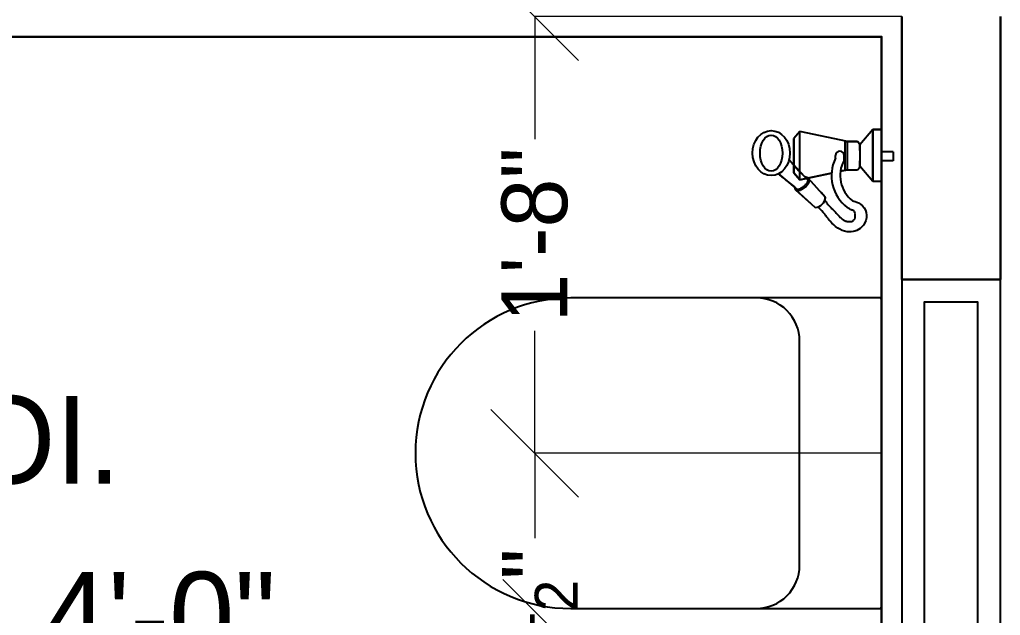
# Model space of a CAD drawing. Header units: inches. Extents: x 50354 to 53215, y -7830 to -6529.
# Drawn here: x 50786.71 to 50831.44, y -6810.37 to -6783.19 of the extents above; entities that cross this region are included whole.
import ezdxf

# ---------------------------------------------------------------- set-up
doc = ezdxf.new("R2010")
doc.units = ezdxf.units.IN
doc.header["$MEASUREMENT"] = 0
doc.header["$PDMODE"] = 2
doc.layers.add('FUNITURE', color=7, linetype='Continuous', lineweight=15, true_color=0x7d7673)
for name, color, linetype in [('TEXT', 7, 'Continuous'), ('WINDOW', 5, 'Continuous'), ('XR_ID 1F_FUR$0$A-SANI-FIX', 134, 'Continuous')]:
    doc.layers.add(name, color=color, linetype=linetype)
doc.layers.add('wall', color=7, linetype='Continuous', lineweight=30)
doc.styles.get("Standard").update_dxf_attribs({"font": 'ARLRDBD.TTF', "height": 3})
doc.dimstyles.get("Standard").update_dxf_attribs({"dimtxt": 3, "dimasz": 4, "dimexe": 0, "dimexo": 0, "dimgap": 0, "dimtad": 0, "dimdec": 1, "dimzin": 3, "dimdsep": 46, "dimlunit": 4, "dimtxsty": 'Standard', "dimblk": 'OBLIQUE', "dimcen": 0, "dimclrd": 69, "dimclre": 251, "dimclrt": 7, "dimadec": 0, "dimazin": 0, "dimtfac": 0.65, "dimtdec": 1, "dimtofl": 0, "dimtmove": 0, "dimatfit": 3, "dimldrblk": 'OPEN30', "dimfxl": 1, "dimfrac": 1, "dimtolj": 1, "dimtzin": 0, "dimlwd": 15, "dimlwe": 5, "dimarcsym": 1})

# ---------------------------------------------------------------- blocks, each defined once
blk = doc.blocks.new('XR_ID 1F_FUR$0$XR_1F FURN$0$A$C70754DD9')
for p, q in [((178, 0), (-178, 0)), ((-180, -2), (-180, -360)), ((180, -360), (180, -2))]:
    blk.add_line(p, q)
blk.add_lwpolyline([(180, -360), (180, -145, 0.414214), (130, -95), (-130, -95, 0.414214), (-180, -145), (-180, -360, 1)], format="xyb", close=True)
for centre, radius, start, end in [((-178, -2), 2, 90, 180), ((178, -2), 2, 0, 90), ((0, -360), 180, 180, 0)]:
    blk.add_arc(centre, radius, start, end)
blk = doc.blocks.new('XR_ID 1F_FUR$0$XR_1F FURN$0$1300AX422$0$02')
blk.add_line((13.5, 4.3), (13.5, -6.2))
blk.add_wipeout([(-57.9, -20.2), (-85.3, -25.8), (-65.2, -48.1), (-65.3, -49.3), (-65.4, -50.4), (-65.6, -51.8), (-65.1, -52.6), (-64.8, -53.1), (-64.2, -53.9), (-63.6, -54.7), (-63.1, -55.5), (-62.5, -56.2), (-61.9, -57), (-61.2, -57.7), (-60.4, -58.6), (-59.8, -59.3), (-58.9, -60.1), (-58.4, -60.7), (-57.5, -61.5), (-56.8, -62.2), (-56, -62.9), (-55.3, -63.6), (-54.7, -64.2), (-53.9, -65), (-53, -66), (-52.3, -66.8), (-51.6, -67.6), (-51, -68.3), (-50.3, -69.1), (-49.8, -69.7), (-49.1, -70.5), (-48.7, -70.9), (-47.9, -71.7), (-47.3, -72.3), (-46.3, -73.2), (-45.5, -73.8), (-44.8, -74.2), (-44, -74.8), (-43.3, -75.1), (-42.8, -75.4), (-42, -75.7), (-41.2, -75.9), (-40.9, -76), (-39.8, -76.2), (-38.9, -76.3), (-38.1, -76.3), (-37.4, -76.4), (-36.4, -76.4), (-35.6, -76.4), (-34.9, -76.3), (-34.2, -76.2), (-33.5, -75.9), (-33, -75.5), (-32.7, -75.3), (-32.2, -74.7), (-31.8, -74.3), (-31.3, -73.6), (-31, -73.2), (-30.8, -72.8), (-30.7, -72.4), (-30.7, -71.6), (-30.8, -70.4), (-30.7, -69.5), (-30.7, -68.9), (-30.6, -68.4), (-30.5, -67.7), (-30.5, -67.3), (-30.5, -66.9), (-30.6, -66.6), (-30.9, -66), (-31.4, -65.3), (-31.7, -64.8), (-32, -64.5), (-32.5, -63.8), (-33, -63.4), (-33.2, -63.2), (-34, -63.1), (-34.7, -63.1), (-35.3, -62.9), (-35.6, -62.7), (-36.5, -62.2), (-37.4, -61.7), (-38.2, -61.2), (-39.1, -60.7), (-39.7, -60.3), (-40, -60.1), (-40.5, -59.7), (-41.1, -59.2), (-42, -58.4), (-42.7, -57.8), (-43.3, -57.2), (-44, -56.6), (-44.8, -55.7), (-45.6, -54.9), (-46.3, -54.1), (-46.9, -53.5), (-47.4, -52.9), (-48.4, -51.6), (-49.5, -50.2), (-50.5, -48.7), (-51.2, -47.5), (-51.8, -46.6), (-52.2, -45.9), (-52.7, -44.8), (-53.2, -43.9), (-53.6, -43.1), (-53.8, -42.5), (-54.3, -41.6), (-54.7, -40.5), (-55, -39.7), (-55.3, -39), (-55.7, -37.7), (-56, -36.9), (-56.2, -36), (-56.6, -34.8), (-56.9, -33.6), (-57, -33), (-57.6, -29.4), (-58, -25.7), (-58, -23.8), (-58, -21.7)])
blk.add_wipeout([(0, 4.3), (0, 30.1), (-10, 30.1), (-25, 12.6), (-25, 13.4), (-28, 16.4), (-39.3, 16.4), (-94.6, 27.9), (-101.6, 20), (-101.6, -10.9), (-107.2, -4.9), (-106.8, -3.3), (-106.6, -2), (-106.2, 0.8), (-106.1, 3.1), (-106.2, 4.7), (-106.4, 7.2), (-106.8, 9.6), (-107.3, 11.5), (-108.1, 13.8), (-109.7, 17.4), (-111, 19.6), (-112.6, 21.6), (-114.7, 23.9), (-116.9, 25.7), (-119.5, 27.2), (-121.9, 28.2), (-124.1, 28.8), (-125.5, 29), (-126.5, 29.1), (-127.8, 29.2), (-131.2, 28.8), (-132.6, 28.5), (-134.5, 27.9), (-135.9, 27.2), (-137.6, 26.3), (-138.8, 25.5), (-139.9, 24.7), (-140.9, 23.9), (-142.3, 22.4), (-143.4, 21.2), (-144.5, 19.6), (-145.1, 18.7), (-146, 17.1), (-146.8, 15.5), (-147.4, 14.1), (-147.9, 12.6), (-148.5, 10.7), (-148.8, 9.4), (-149.1, 7.8), (-149.2, 6.6), (-149.4, 5.1), (-149.4, 3.7), (-149.4, 2.1), (-149.3, 0.6), (-149.2, -0.6), (-148.9, -2.5), (-148.6, -3.8), (-148.3, -5.3), (-147.9, -6.6), (-147.4, -7.8), (-146.7, -9.6), (-146.2, -10.6), (-145.5, -11.8), (-144.8, -13), (-143.8, -14.4), (-142.9, -15.6), (-142.2, -16.4), (-140.6, -18), (-139.5, -18.8), (-138.5, -19.6), (-137.5, -20.2), (-136.1, -21), (-134.7, -21.6), (-133.4, -22.1), (-132.2, -22.4), (-130.4, -22.8), (-127.8, -23), (-126.1, -22.9), (-124, -22.6), (-121.8, -22), (-120, -21.2), (-119.4, -21), (-100, -37.1), (-99.8, -39.1), (-77, -59.9), (-76.2, -59.8), (-75.1, -59.7), (-74.2, -59.5), (-73.8, -59.4), (-72.6, -60.6), (-70.5, -62.6), (-69.1, -64.1), (-66.6, -67), (-64.6, -69.6), (-62.7, -72.1), (-60.2, -75.3), (-57.7, -78.1), (-55.5, -80.2), (-50.8, -83.9), (-48.3, -85.4), (-47, -86), (-42.9, -87.6), (-40, -88.2), (-36.5, -88.4), (-33.2, -88), (-29.9, -87.1), (-26.9, -85.7), (-25, -84.4), (-23.3, -82.9), (-21.2, -80.5), (-20.4, -79.2), (-19, -76.5), (-18.4, -75.1), (-17.7, -72.1), (-17.5, -69.1), (-17.8, -66.1), (-18.7, -63.2), (-20.2, -60.5), (-22.1, -58.2), (-24.3, -56.4), (-26.6, -54.9), (-29.7, -53.5), (-32.3, -52.6), (-33.4, -52.3), (-34.6, -51.6), (-36.6, -49.8), (-39, -47.3), (-40.4, -45.6), (-41.6, -44), (-44.1, -39.6), (-45.8, -35.8), (-46.7, -33), (-47.3, -30.6), (-47.9, -26.1), (-48, -23.2), (-48, -22.3), (-47.9, -19.5), (-47.7, -18.1), (-39.3, -16.3), (-28, -16.3), (-25, -13.3), (-25, -12.4), (-10, -29.9), (0, -29.9)])
for p, q in [((-94.6, 27.9), (-101.6, 20)), ((-94.6, 27.9), (-101.6, 20)), ((-39.3, 16.4), (-94.6, 27.9)), ((-39.3, 16.4), (-94.6, 27.9)), ((-94.6, -27.8), (-94.6, 27.3)), ((-10, 30.1), (-25, 12.6)), ((-10, 30.1), (-25, 12.6)), ((-10, -29.9), (-10, 30.1)), ((0, 30.1), (-10, 30.1)), ((0, 30.1), (-10, 30.1)), ((-10, 30.1), (0, 30.1)), ((-10, 29.9), (-10, -29.8)), ((0, -29.9), (0, 30.1)), ((0, -29.9), (0, 30.1)), ((0, 30.1), (0, -29.9)), ((0, 29.9), (0, -29.9)), ((-101.6, 20), (-101.6, -19.9)), ((-101.6, -19.9), (-101.6, 20)), ((-42.3, -16.3), (-42.3, 16.4)), ((-42.3, -13.3), (-42.3, 13.4)), ((-42.1, 16.4), (-28, 16.4)), ((-42.1, 16.4), (-28, 16.4)), ((-28, 16.4), (-41.9, 16.4)), ((-39.3, -16.3), (-39.3, 16.4)), ((-25, 13.4), (-28, 16.4)), ((-28, 16.4), (-25, 13.4)), ((-28, 16.4), (-25, 13.4)), ((-25, 6.1), (-25, 13.4)), ((-25, 13.4), (-25, -13.3)), ((-53.4, -2.9), (-53.4, 0.1)), ((-43.4, -5.4), (-43.4, 0.1)), ((13.5, 4.3), (0, 4.3)), ((-107.2, -4.9), (-106.6, -5.5)), ((-88.9, -24.5), (-107.2, -4.9)), ((-106.6, -5.5), (-106.1, -6)), ((-106.1, -6), (-105.6, -6.6)), ((-105.6, -6.6), (-105, -7.2)), ((-105, -7.2), (-104.5, -7.8)), ((-104.5, -7.8), (-104, -8.4)), ((-104, -8.4), (-103.5, -9)), ((-103.5, -9), (-102.9, -9.6)), ((-102.9, -9.6), (-100.5, -12.3)), ((-25, -13.3), (-25, -6)), ((13.5, -6.2), (0, -6.2)), ((-119.4, -21), (-100, -37.1)), ((-119.4, -21), (-118.8, -21.5)), ((-118.8, -21.5), (-118.1, -22.1)), ((-118.1, -22.1), (-117.4, -22.7)), ((-117.4, -22.7), (-116.8, -23.3)), ((-101.6, -19.9), (-94.6, -27.8)), ((-94.6, -27.8), (-101.6, -19.9)), ((-100.5, -12.3), (-98.1, -14.9)), ((-98.1, -14.9), (-95.7, -17.4)), ((-95.7, -17.4), (-93.4, -19.8)), ((-94.6, -27.8), (-57.9, -20.2)), ((-57.9, -20.2), (-94.6, -27.8)), ((-93.4, -19.8), (-91.3, -22)), ((-91.3, -22), (-89.3, -24)), ((-39.3, -16.3), (-47.7, -18.1)), ((-47.7, -18.1), (-39.3, -16.3)), ((-42.1, -16.3), (-28, -16.3)), ((-42.1, -16.3), (-28, -16.3)), ((-41.9, -16.3), (-28, -16.3)), ((-28, -16.3), (-25, -13.3)), ((-28, -16.3), (-25, -13.3)), ((-28, -16.3), (-25, -13.3)), ((-10, -29.9), (-25, -12.4)), ((-10, -29.9), (-25, -12.4)), ((-116.8, -23.3), (-116.1, -23.8)), ((-116.1, -23.8), (-115.4, -24.4)), ((-115.4, -24.4), (-114.7, -25)), ((-114.7, -25), (-114.1, -25.5)), ((-114.1, -25.5), (-112.4, -26.9)), ((-112.4, -26.9), (-110.8, -28.2)), ((-110.8, -28.2), (-109.2, -29.5)), ((-109.2, -29.5), (-107.5, -30.9)), ((-107.5, -30.9), (-105.9, -32.2)), ((-105.9, -32.2), (-104.3, -33.5)), ((-104.3, -33.5), (-102.6, -34.8)), ((-89.3, -24), (-87.6, -25.8)), ((-85.5, -25.7), (-88.9, -24.5)), ((-88.4, -33.8), (-88.8, -34.3)), ((-88.5, -24.4), (-88.3, -24.5)), ((-87.9, -33.2), (-88.4, -33.8)), ((-88.3, -24.5), (-88, -24.6)), ((-88, -24.6), (-87.5, -24.8)), ((-87.4, -32.6), (-87.9, -33.2)), ((-87.6, -25.8), (-86.1, -27.3)), ((-87.5, -24.8), (-87, -25)), ((-86.9, -32.1), (-87.4, -32.6)), ((-86.6, -31.7), (-86.9, -32.1)), ((-86.5, -31.5), (-86.6, -31.7)), ((-86.5, -25.2), (-86, -25.4)), ((-86.4, -31.4), (-86.5, -31.5)), ((-86.3, -31.1), (-86.4, -31.4)), ((-86.1, -33.8), (-86.4, -34.3)), ((-86.2, -30.6), (-86.3, -31.1)), ((-86, -30.1), (-86.2, -30.6)), ((-85.8, -33.5), (-86.1, -33.8)), ((-86, -25.4), (-85.7, -25.5)), ((-86, -27.4), (-86, -27.6)), ((-86, -27.6), (-85.9, -27.8)), ((-85.8, -29.6), (-86, -30.1)), ((-85.9, -27.8), (-85.8, -28)), ((-85.8, -28), (-85.7, -28.3)), ((-85.6, -29.1), (-85.8, -29.6)), ((-85.7, -33.4), (-85.8, -33.5)), ((-85.7, -25.5), (-85.5, -25.5)), ((-85.7, -28.3), (-85.6, -28.5)), ((-85.6, -33.2), (-85.7, -33.4)), ((-85.6, -28.5), (-85.5, -28.6)), ((-85.5, -28.8), (-85.6, -29.1)), ((-85.5, -32.9), (-85.6, -33.2)), ((-85.5, -25.5), (-85.5, -25.7)), ((-78.5, -33.4), (-85.5, -25.7)), ((-85.5, -25.7), (-85.3, -25.9)), ((-85.5, -25.7), (-65.2, -48.1)), ((-85.5, -28.7), (-85.5, -28.8)), ((-85.2, -32.4), (-85.5, -32.9)), ((-85.3, -25.9), (-85.1, -26.3)), ((-84.9, -31.9), (-85.2, -32.4)), ((-85.1, -26.3), (-84.8, -26.8)), ((-84.6, -31.3), (-84.9, -31.9)), ((-84.8, -26.8), (-84.5, -27.3)), ((-84.4, -30.8), (-84.6, -31.3)), ((-84.5, -27.3), (-84.3, -27.7)), ((-84.2, -30.5), (-84.4, -30.8)), ((-84.3, -27.7), (-84.1, -28)), ((-84.1, -30.4), (-84.2, -30.5)), ((-84.1, -28), (-84, -28.1)), ((-84, -28.2), (-84.1, -28.4)), ((-84.1, -28.4), (-84.1, -28.8)), ((-84.1, -28.8), (-84.1, -29.2)), ((-84.1, -29.2), (-84.1, -29.6)), ((-84.1, -29.6), (-84.1, -30)), ((-84.1, -30), (-84.1, -30.3)), ((0, -29.9), (-10, -29.9)), ((0, -29.9), (-10, -29.9)), ((0, -29.9), (-10, -29.9)), ((-102.6, -34.8), (-101, -36.2)), ((-101, -36.2), (-100.6, -36.6)), ((-100.6, -36.6), (-100.1, -37)), ((-100.1, -37), (-99.6, -37.4)), ((-100, -37.1), (-99.7, -39.1)), ((-100, -37.9), (-100, -37.7)), ((-100, -38), (-100, -37.9)), ((-100, -38.2), (-100, -38)), ((-100, -38.4), (-100, -38.2)), ((-100, -38.6), (-100, -38.4)), ((-100, -38.8), (-100, -38.6)), ((-99.8, -39), (-99.9, -38.8)), ((-99.7, -39.2), (-99.8, -39)), ((-99.7, -39.1), (-77, -59.9)), ((-99.5, -39.4), (-99.7, -39.2)), ((-99.6, -37.4), (-99.2, -37.8)), ((-99.4, -39.6), (-99.5, -39.4)), ((-99.2, -39.8), (-99.4, -39.6)), ((-99.2, -37.8), (-98.7, -38.2)), ((-99.1, -39.9), (-99.2, -39.8)), ((-77, -59.9), (-99.2, -39.8)), ((-98.8, -40.1), (-99, -40)), ((-98.5, -40.2), (-98.8, -40.1)), ((-98.7, -38.2), (-98.3, -38.5)), ((-98.2, -40.3), (-98.5, -40.2)), ((-98.3, -38.5), (-97.9, -38.9)), ((-97.8, -40.5), (-98.2, -40.3)), ((-97.9, -38.9), (-97.4, -39.3)), ((-97.5, -40.6), (-97.8, -40.5)), ((-97.6, -39.3), (-97.7, -39.3)), ((-97.4, -39.3), (-97.6, -39.3)), ((-97.3, -40.7), (-97.5, -40.6)), ((-97.1, -39.3), (-97.4, -39.3)), ((-97.1, -40.7), (-97.2, -40.7)), ((-96.9, -39.3), (-97.1, -39.3)), ((-96.8, -40.6), (-97.1, -40.7)), ((-96.7, -39.3), (-96.9, -39.3)), ((-96.3, -40.6), (-96.8, -40.6)), ((-96.6, -39.3), (-96.7, -39.3)), ((-96.2, -39.1), (-96.4, -39.2)), ((-95.8, -40.5), (-96.3, -40.6)), ((-95.9, -39), (-96.2, -39.1)), ((-95.6, -38.9), (-95.9, -39)), ((-95.2, -40.4), (-95.8, -40.5)), ((-95.2, -38.7), (-95.6, -38.9)), ((-94.9, -38.6), (-95.2, -38.7)), ((-94.8, -40.4), (-95.2, -40.4)), ((-94.7, -38.5), (-94.9, -38.6)), ((-94.4, -40.3), (-94.8, -40.4)), ((-94.3, -38.3), (-94.5, -38.4)), ((-94.3, -40.3), (-94.4, -40.3)), ((-93.9, -38), (-94.3, -38.3)), ((-94.1, -40.2), (-94.3, -40.3)), ((-93.7, -40), (-94.1, -40.2)), ((-93.5, -37.8), (-93.9, -38)), ((-93.2, -39.6), (-93.7, -40)), ((-93.1, -37.5), (-93.5, -37.8)), ((-92.5, -39.3), (-93.2, -39.6)), ((-92.7, -37.3), (-93.1, -37.5)), ((-92.4, -37.1), (-92.7, -37.3)), ((-91.9, -38.9), (-92.5, -39.3)), ((-92.2, -37), (-92.3, -37.1)), ((-91.8, -36.7), (-92.2, -37)), ((-91.3, -38.6), (-91.9, -38.9)), ((-91.4, -36.4), (-91.8, -36.7)), ((-90.8, -36), (-91.4, -36.4)), ((-90.9, -38.3), (-91.3, -38.6)), ((-90.7, -38.2), (-90.9, -38.3)), ((-90.2, -35.6), (-90.8, -36)), ((-90.6, -38.2), (-90.7, -38.2)), ((-90.3, -38), (-90.6, -38.2)), ((-89.9, -37.7), (-90.3, -38)), ((-89.7, -35.2), (-90.2, -35.6)), ((-89.4, -37.3), (-89.9, -37.7)), ((-89.4, -34.9), (-89.7, -35.2)), ((-89.3, -34.9), (-89.4, -34.9)), ((-88.9, -37), (-89.4, -37.3)), ((-89.1, -34.7), (-89.3, -34.9)), ((-88.8, -34.3), (-89.1, -34.7)), ((-88.5, -36.7), (-88.9, -37)), ((-88.2, -36.5), (-88.5, -36.7)), ((-88.1, -36.4), (-88.2, -36.5)), ((-88, -36.3), (-88.1, -36.4)), ((-87.7, -36), (-88, -36.3)), ((-87.3, -35.5), (-87.7, -36)), ((-86.9, -34.9), (-87.3, -35.5)), ((-86.4, -34.3), (-86.9, -34.9)), ((-65.2, -48.1), (-69.9, -42.8)), ((-65.2, -48.1), (-65.6, -51.8)), ((-65.6, -51.8), (-65.5, -51.9)), ((-65.5, -51.9), (-65.3, -52.3)), ((-65.3, -52.3), (-64.9, -52.9)), ((-64.9, -52.9), (-64.4, -53.6)), ((-64.4, -53.6), (-63.8, -54.5)), ((-63.8, -54.5), (-63.1, -55.5)), ((-63.1, -55.5), (-62.3, -56.5)), ((-62.3, -56.5), (-61.5, -57.5)), ((-33.8, -52.2), (-33.4, -52.3)), ((-33.4, -52.3), (-32.3, -52.6)), ((-32.3, -52.6), (-30.7, -53.1)), ((-30.7, -53.1), (-28.8, -53.8)), ((-28.8, -53.8), (-26.6, -54.9)), ((-26.6, -54.9), (-24.3, -56.4)), ((-24.3, -56.4), (-22.1, -58.2)), ((-73.2, -59.9), (-73.8, -59.4)), ((-71.9, -61.2), (-73.2, -59.9)), ((-70.5, -62.6), (-71.9, -61.2)), ((-69.1, -64.1), (-70.5, -62.6)), ((-67.6, -65.8), (-69.1, -64.1)), ((-66.6, -67), (-67.6, -65.8)), ((-65.6, -68.3), (-66.6, -67)), ((-61.5, -57.5), (-60.5, -58.5)), ((-60.5, -58.5), (-59.6, -59.5)), ((-59.6, -59.5), (-58.6, -60.5)), ((-58.6, -60.5), (-57.6, -61.5)), ((-57.6, -61.5), (-56.5, -62.4)), ((-56.5, -62.4), (-55.5, -63.4)), ((-55.5, -63.4), (-54.5, -64.4)), ((-54.5, -64.4), (-53.6, -65.4)), ((-53.6, -65.4), (-52.5, -66.6)), ((-52.5, -66.6), (-51.4, -67.8)), ((-51.4, -67.8), (-50.3, -69.1)), ((-39.7, -60.2), (-39.9, -60.1)), ((-39.5, -60.4), (-39.7, -60.2)), ((-39.1, -60.7), (-39.5, -60.4)), ((-38.6, -61), (-39.1, -60.7)), ((-38, -61.4), (-38.6, -61)), ((-37.3, -61.8), (-38, -61.4)), ((-36.4, -62.3), (-37.3, -61.8)), ((-35.4, -62.8), (-36.4, -62.3)), ((-34.7, -63.1), (-35.4, -62.8)), ((-34.1, -63.1), (-34.7, -63.1)), ((-33.6, -63.2), (-34.1, -63.1)), ((-33.2, -63.2), (-33.6, -63.2)), ((-32.8, -63.5), (-33.2, -63.2)), ((-32.3, -64), (-32.8, -63.5)), ((-31.6, -64.9), (-32.3, -64)), ((-31, -65.8), (-31.6, -64.9)), ((-30.7, -66.4), (-31, -65.8)), ((-30.5, -66.8), (-30.7, -66.4)), ((-30.7, -68.7), (-30.6, -68)), ((-30.6, -68), (-30.5, -67.5)), ((-30.4, -67.1), (-30.5, -66.8)), ((-30.5, -67.5), (-30.4, -67.1)), ((-22.1, -58.2), (-20.2, -60.5)), ((-20.2, -60.5), (-18.7, -63.2)), ((-18.7, -63.2), (-17.8, -66.1)), ((-17.8, -66.1), (-17.5, -69.1)), ((-64.6, -69.6), (-65.6, -68.3)), ((-63.7, -70.9), (-64.6, -69.6)), ((-62.7, -72.1), (-63.7, -70.9)), ((-61.7, -73.4), (-62.7, -72.1)), ((-60.7, -74.7), (-61.7, -73.4)), ((-59.7, -75.9), (-60.7, -74.7)), ((-57.7, -78.1), (-59.7, -75.9)), ((-55.5, -80.2), (-57.7, -78.1)), ((-50.3, -69.1), (-49.2, -70.3)), ((-49.2, -70.3), (-48.1, -71.5)), ((-48.1, -71.5), (-47, -72.6)), ((-47, -72.6), (-45.7, -73.7)), ((-45.7, -73.7), (-44.3, -74.6)), ((-44.3, -74.6), (-43.7, -74.9)), ((-43.7, -74.9), (-43, -75.3)), ((-43, -75.3), (-42.3, -75.6)), ((-42.3, -75.6), (-41.6, -75.8)), ((-41.6, -75.8), (-40.9, -76)), ((-40.9, -76), (-40.1, -76.2)), ((-40.1, -76.2), (-39.4, -76.3)), ((-39.4, -76.3), (-38.6, -76.3)), ((-38.6, -76.3), (-37.4, -76.4)), ((-37.4, -76.4), (-36.4, -76.4)), ((-36.4, -76.4), (-35.5, -76.4)), ((-35.5, -76.4), (-34.7, -76.3)), ((-34.7, -76.3), (-34, -76.1)), ((-34, -76.1), (-33.3, -75.8)), ((-33.3, -75.8), (-32.7, -75.3)), ((-32.7, -75.3), (-32.1, -74.6)), ((-32.1, -74.6), (-31.4, -73.7)), ((-31.4, -73.7), (-31, -73.2)), ((-31, -73.2), (-30.8, -72.8)), ((-30.8, -70.8), (-30.7, -69.7)), ((-30.7, -71.5), (-30.8, -70.8)), ((-30.8, -72.8), (-30.7, -72.4)), ((-30.7, -69.7), (-30.7, -68.7)), ((-30.7, -72), (-30.7, -71.5)), ((-30.7, -72.4), (-30.7, -72)), ((-19.6, -77.9), (-21.2, -80.5)), ((-18.4, -75.1), (-19.6, -77.9)), ((-17.7, -72.1), (-18.4, -75.1)), ((-17.5, -69.1), (-17.7, -72.1)), ((-53.3, -82.2), (-55.5, -80.2)), ((-50.8, -83.9), (-53.3, -82.2)), ((-48.3, -85.4), (-50.8, -83.9)), ((-45.6, -86.7), (-48.3, -85.4)), ((-42.9, -87.6), (-45.6, -86.7)), ((-40, -88.2), (-42.9, -87.6)), ((-37.7, -88.4), (-40, -88.2)), ((-35.4, -88.3), (-37.7, -88.4)), ((-33.2, -88), (-35.4, -88.3)), ((-31, -87.5), (-33.2, -88)), ((-28.9, -86.7), (-31, -87.5)), ((-26.9, -85.7), (-28.9, -86.7)), ((-25, -84.4), (-26.9, -85.7)), ((-23.3, -82.9), (-25, -84.4)), ((-21.2, -80.5), (-23.3, -82.9))]:
    blk.add_line(p, q)
for centre, radius, start, end in [((-48.4, 0.1), 5, 0, 180), ((-11.2, -23.2), 46.8, 154.4144, 232.1441), ((-11.2, -23.2), 36.8, 151.0789, 232.1441), ((-77.4, -47.7), 12.2, 271.711, 357.8096)]:
    blk.add_arc(centre, radius, start, end)
for major_axis, ratio in [((0, -26.1), 0.83), ((0, -20.9), 0.621951)]:
    blk.add_ellipse((-127.8, 3.1), major_axis=major_axis, ratio=ratio)
blk = doc.blocks.new('_Oblique')
at = {"color": 0, "linetype": 'ByBlock', "lineweight": -2}
blk.add_line((-0.5, -0.5), (0.5, 0.5), dxfattribs=at)
blk = doc.blocks.new('*D171')
at = {"layer": 'Defpoints', "color": 0, "ltscale": 20, "transparency": 16777216}
for p in [(50810.203, -6802.97), (50826.019, -6802.97), (50826.019, -6822.55)]:
    blk.add_point(p, dxfattribs=at)
at = {"layer": 'FUNITURE', "color": 251, "lineweight": 5, "ltscale": 20, "transparency": 16777216}
for p, q in [((50826.019, -6802.97), (50810.203, -6802.97)), ((50826.019, -6822.55), (50810.203, -6822.55))]:
    blk.add_line(p, q, dxfattribs=at)
at = {"layer": 'FUNITURE', "color": 69, "lineweight": 15, "ltscale": 20, "transparency": 16777216}
for p, q in [((50810.203, -6802.97), (50810.203, -6806.854)), ((50810.203, -6822.55), (50810.203, -6818.666))]:
    blk.add_line(p, q, dxfattribs=at)
at = {"layer": 'FUNITURE', "color": 69, "lineweight": 15, "ltscale": 20, "transparency": 16777216, "xscale": 4, "yscale": 4, "zscale": 4}
for p, rotation in [((50810.203, -6802.97), 90), ((50810.203, -6822.55), 270)]:
    blk.add_blockref('_Oblique', p, dxfattribs=dict(at, rotation=rotation))
at = {"layer": 'FUNITURE', "color": 7, "ltscale": 20, "transparency": 16777216, "insert": (50810.203, -6812.76), "char_height": 3, "attachment_point": 5, "rotation": 90}
blk.add_mtext('\\A1;1\'-7{\\H0.65x;\\S1#2;}"', dxfattribs=at)
blk = doc.blocks.new('_Open30')
at = {"color": 0, "linetype": 'ByBlock', "lineweight": -2}
for p, q in [((-1, 0.268), (0, 0)), ((0, 0), (-1, -0.268)), ((0, 0), (-1, 0))]:
    blk.add_line(p, q, dxfattribs=at)
blk = doc.blocks.new('*D172')
at = {"layer": 'Defpoints', "color": 0, "ltscale": 20, "transparency": 16777216}
for p in [(50810.203, -6783.05), (50826.939, -6783.05), (50826.019, -6802.97)]:
    blk.add_point(p, dxfattribs=at)
at = {"layer": 'FUNITURE', "color": 251, "lineweight": 5, "ltscale": 20, "transparency": 16777216}
for p, q in [((50826.939, -6783.05), (50810.203, -6783.05)), ((50826.019, -6802.97), (50810.203, -6802.97))]:
    blk.add_line(p, q, dxfattribs=at)
at = {"layer": 'FUNITURE', "color": 69, "lineweight": 15, "ltscale": 20, "transparency": 16777216}
for p, q in [((50810.203, -6783.05), (50810.203, -6788.635)), ((50810.203, -6802.97), (50810.203, -6797.385))]:
    blk.add_line(p, q, dxfattribs=at)
at = {"layer": 'FUNITURE', "color": 69, "lineweight": 15, "ltscale": 20, "transparency": 16777216, "xscale": 4, "yscale": 4, "zscale": 4}
for p, rotation in [((50810.203, -6783.05), 90), ((50810.203, -6802.97), 270)]:
    blk.add_blockref('_Oblique', p, dxfattribs=dict(at, rotation=rotation))
at = {"layer": 'FUNITURE', "color": 7, "ltscale": 20, "transparency": 16777216, "insert": (50810.203, -6793.01), "char_height": 3, "attachment_point": 5, "rotation": 90}
blk.add_mtext('\\A1;1\'-8"', dxfattribs=at)

msp = doc.modelspace()

# ---------------------------------------------------------------- linework, layer by layer
at = {"layer": 'wall', "ltscale": 20}
for p, q in [((50826.93931, -6783.05013), (50826.93931, -6795.05013)), ((50831.43931, -6783.05013), (50831.43931, -6795.05013)), ((50826.93931, -6795.05013), (50831.43931, -6795.05013))]:
    msp.add_line(p, q, dxfattribs=at)
at = {"layer": 'WINDOW'}
for points in [[(50831.43931, -6819.05013), (50831.43931, -6795.05013), (50826.93931, -6795.05013), (50826.93931, -6819.05013)], [(50830.41658, -6818.0274), (50830.41658, -6796.07285), (50827.96203, -6796.07285), (50827.96203, -6818.0274)]]:
    msp.add_lwpolyline(points, close=True, dxfattribs=at)

# ---------------------------------------------------------------- block references
at = {"layer": 'XR_ID 1F_FUR$0$A-SANI-FIX', "lineweight": 30, "xscale": 0.0393700787, "yscale": 0.0393700787, "zscale": 0.0393700787}
for name, p, rotation in [('XR_ID 1F_FUR$0$XR_1F FURN$0$1300AX422$0$02', (50826.01931, -6789.38992), 0.08567308237671357), ('XR_ID 1F_FUR$0$XR_1F FURN$0$A$C70754DD9', (50826.01931, -6802.97013), 270)]:
    msp.add_blockref(name, p, dxfattribs=dict(at, rotation=rotation))

# ---------------------------------------------------------------- texts
at = {"layer": 'TEXT', "ltscale": 20, "insert": (50783.43931, -6807.05013), "char_height": 4, "attachment_point": 5}
msp.add_mtext_dynamic_manual_height_columns('\\A1;C.TOI. \\P6\'-7{\\H0.7x;\\S1/2;}" X 4\'-0"', width=30.4303421, gutter_width=1.15, heights=[0], dxfattribs=at)

# ---------------------------------------------------------------- dimensions: what is measured, and where the dimension line sits
at = {"layer": 'FUNITURE', "ltscale": 20}
dim = msp.add_linear_dim(base=(50810.20279, -6802.97013), p1=(50826.01931, -6822.55013), p2=(50826.01931, -6802.97013), angle=90, dimstyle='Standard', dxfattribs=at)
dim.commit()
dim.dimension.update_dxf_attribs({"geometry": '*D171', "text_midpoint": (50810.20279, -6812.76013)})

# ---------------------------------------------------------------- next in the draw order: linework, layer by layer
at = {"layer": 'wall', "color": 3}
msp.add_lwpolyline([(50748.43931, -6783.97013), (50826.01931, -6783.97013), (50826.01931, -6822.55013), (50797.43931, -6822.55013), (50797.43931, -6830.05013), (50748.43931, -6830.05013), (50748.43931, -6812.41013)], dxfattribs=at)

# ---------------------------------------------------------------- next in the draw order: dimensions: what is measured, and where the dimension line sits
at = {"layer": 'FUNITURE', "ltscale": 20}
dim = msp.add_linear_dim(base=(50810.20279, -6783.05013), p1=(50826.01931, -6802.97013), p2=(50826.93931, -6783.05013), angle=90, dimstyle='Standard', override={"dimtmove": 1}, dxfattribs=at)
dim.commit()
dim.dimension.update_dxf_attribs({"geometry": '*D172', "text_midpoint": (50810.20279, -6793.01013)})

doc.saveas('drawing.dxf')
